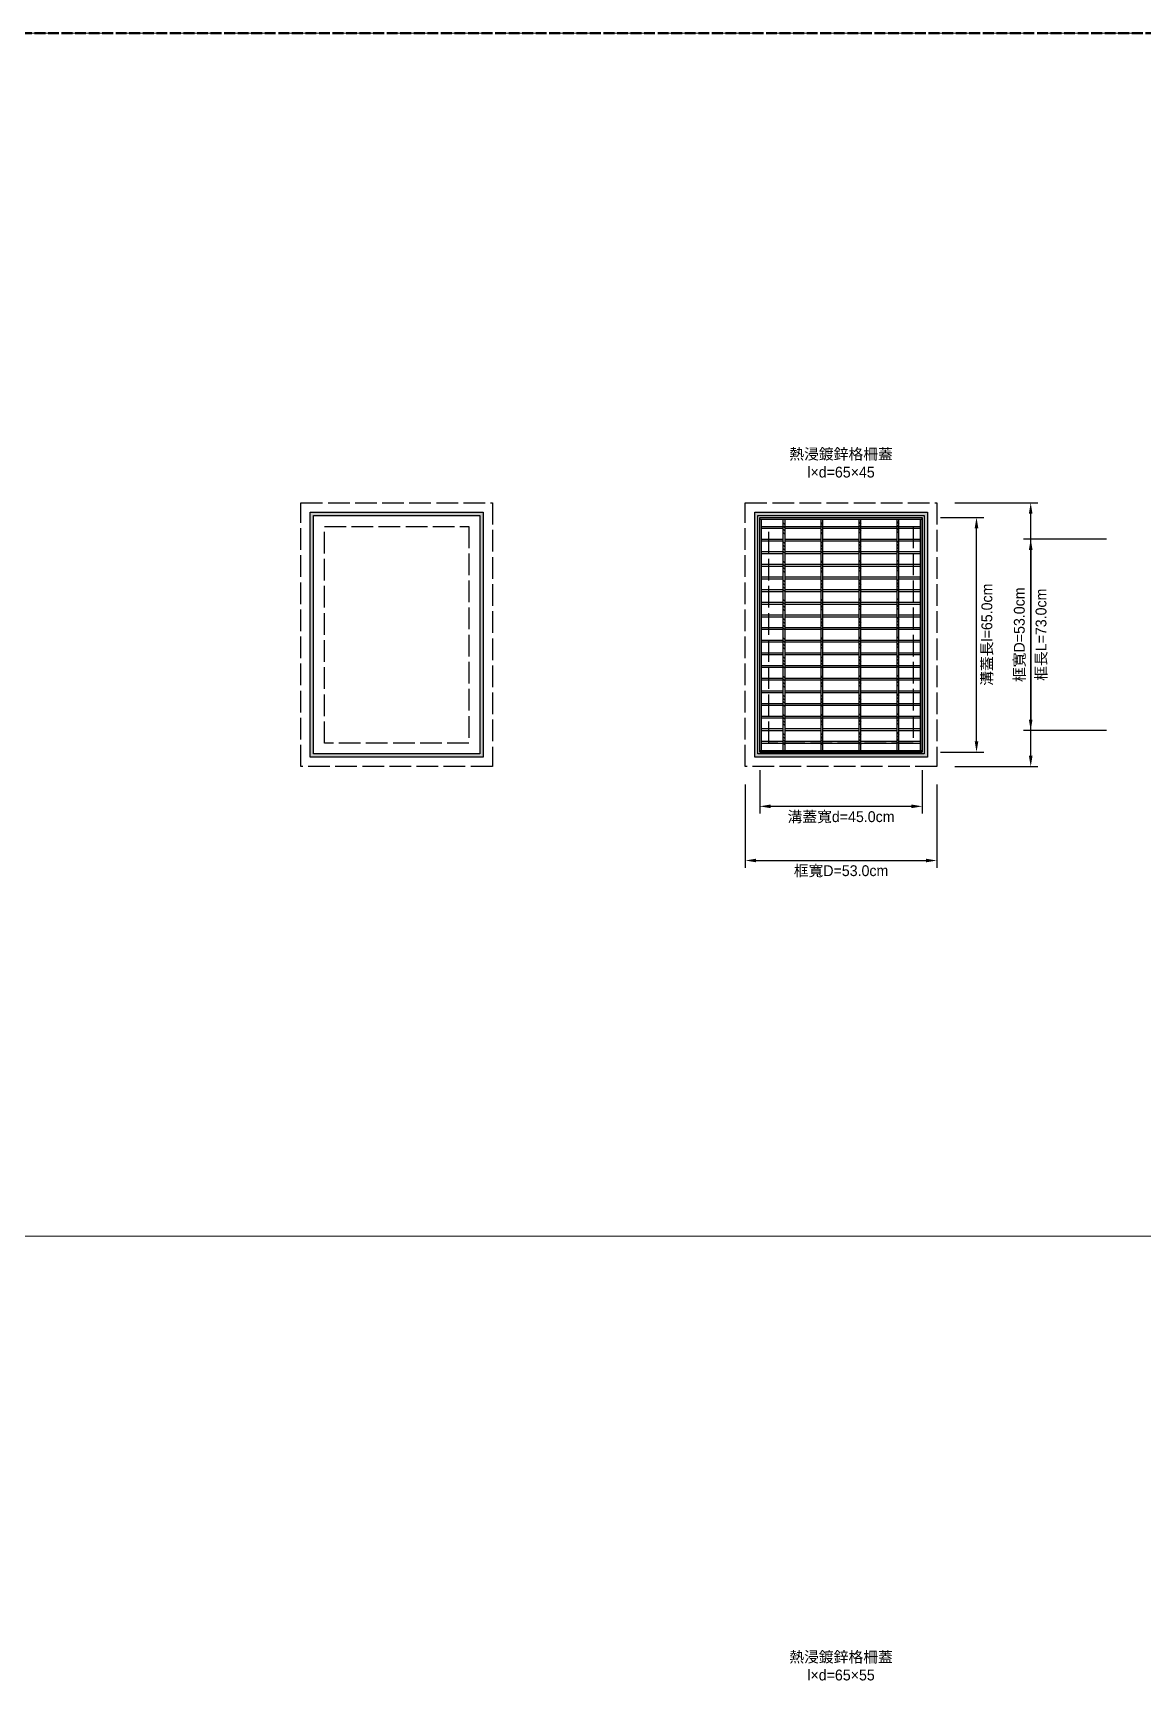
# Model space of a CAD drawing. Extents: x -6810 to 5075, y -2187 to 1200.
# Drawn here: x 1822.9 to 2130, y -460.8 to 0 of the extents above; entities that cross this region are included whole.
import ezdxf

# ---------------------------------------------------------------- set-up
doc = ezdxf.new("R2010")
doc.units = 0
doc.header["$MEASUREMENT"] = 0
doc.linetypes.add('ACAD_ISO02W100', pattern=[15, 12, -3])
doc.layers.add('一、3.基本-變更', color=1, linetype='Continuous', lineweight=50)
doc.layers.add('二、6.繪圖-其他施作項目', color=35, linetype='Continuous', lineweight=30)
doc.layers.add('一、4.基本-隱藏', color=9, linetype='ACAD_ISO02W100', lineweight=20, plot=False)
doc.layers.add('三、3.文字-註解文字', color=2, linetype='Continuous')
doc.styles.add('註解文字', font='MS PGothic.ttf', dxfattribs={"height": 3})
doc.dimstyles.new('註解文字', dxfattribs={"dimtxt": 3, "dimasz": 3, "dimexe": 2, "dimexo": 5, "dimgap": 1, "dimtad": 2, "dimzin": 0, "dimdsep": 46, "dimtxsty": '註解文字', "dimcen": 0.1, "dimclrd": 144, "dimclre": 144, "dimclrt": 256, "dimadec": 0, "dimazin": 0, "dimtfac": 1, "dimtofl": 0, "dimtmove": 0, "dimatfit": 3, "dimfxl": 15, "dimtolj": 1, "dimtzin": 0, "dimlwd": -1, "dimlwe": -1, "dimarcsym": 1})
pattern_1 = [(135, (1842.8457, -1371.8608), (-2.65165, -2.65165), []), (135, (1842.8457, -1370.977), (-2.65165, -2.65165), []), (135, (1842.8457, -1370.093), (-2.65165, -2.65165), []), (135, (1842.8457, -1369.209), (-2.65165, -2.65165), [])]

# ---------------------------------------------------------------- blocks, each defined once
blk = doc.blocks.new('*D54')
at = {"layer": 'Defpoints', "color": 0, "transparency": 16777216}
for p in [(2024, -199), (2069, -199), (2069, -214)]:
    blk.add_point(p, dxfattribs=at)
at = {"layer": '三、3.文字-註解文字', "color": 144, "transparency": 16777216}
for p, q in [((2024, -204), (2024, -216)), ((2069, -204), (2069, -216)), ((2027, -214), (2066, -214))]:
    blk.add_line(p, q, dxfattribs=at)
for points in [[(2027, -213.5), (2027, -214.5), (2024, -214)], [(2066, -213.5), (2066, -214.5), (2069, -214)]]:
    blk.add_solid(points, dxfattribs=at)
at = {"layer": '三、3.文字-註解文字', "transparency": 16777216, "insert": (2046.5, -217.03), "char_height": 3, "attachment_point": 5, "style": '註解文字'}
blk.add_mtext('\\A1;溝蓋寬{\\fMS PGothic|b0|i0|c128|p34;d=45.0cm}', dxfattribs=at)
blk = doc.blocks.new('*D55')
at = {"layer": 'Defpoints', "color": 0, "transparency": 16777216}
for p in [(2069, -134), (2084, -134), (2069, -199)]:
    blk.add_point(p, dxfattribs=at)
at = {"layer": '三、3.文字-註解文字', "color": 144, "transparency": 16777216}
for p, q in [((2074, -134), (2086, -134)), ((2084, -196), (2084, -137)), ((2074, -199), (2086, -199))]:
    blk.add_line(p, q, dxfattribs=at)
for points in [[(2083.5, -137), (2084.5, -137), (2084, -134)], [(2083.5, -196), (2084.5, -196), (2084, -199)]]:
    blk.add_solid(points, dxfattribs=at)
at = {"layer": '三、3.文字-註解文字', "transparency": 16777216, "insert": (2087.03, -166.5), "char_height": 3, "attachment_point": 5, "rotation": 90, "style": '註解文字'}
blk.add_mtext('\\A1;{\\fMS PGothic|b0|i0|c128|p34;溝蓋長}l{\\fMS PGothic|b0|i0|c128|p34;=65.0cm}', dxfattribs=at)
blk = doc.blocks.new('*D56')
at = {"layer": 'Defpoints', "color": 0, "transparency": 16777216}
for p in [(2073, -130), (2099, -130), (2073, -203)]:
    blk.add_point(p, dxfattribs=at)
at = {"layer": '三、3.文字-註解文字', "color": 144, "transparency": 16777216}
for p, q in [((2078, -130), (2101, -130)), ((2099, -200), (2099, -133)), ((2078, -203), (2101, -203))]:
    blk.add_line(p, q, dxfattribs=at)
for points in [[(2098.5, -133), (2099.5, -133), (2099, -130)], [(2098.5, -200), (2099.5, -200), (2099, -203)]]:
    blk.add_solid(points, dxfattribs=at)
at = {"layer": '三、3.文字-註解文字', "transparency": 16777216, "insert": (2102.02, -166.5), "char_height": 3, "attachment_point": 5, "rotation": 90, "style": '註解文字'}
blk.add_mtext('\\A1;框長L=73.0cm', dxfattribs=at)
blk = doc.blocks.new('*D63')
at = {"layer": 'Defpoints', "color": 0, "transparency": 16777216}
for p in [(2020, -203), (2073, -203), (2073, -229)]:
    blk.add_point(p, dxfattribs=at)
at = {"layer": '三、3.文字-註解文字', "color": 144, "transparency": 16777216}
for p, q in [((2020, -208), (2020, -231)), ((2073, -208), (2073, -231)), ((2023, -229), (2070, -229))]:
    blk.add_line(p, q, dxfattribs=at)
for points in [[(2023, -228.5), (2023, -229.5), (2020, -229)], [(2070, -228.5), (2070, -229.5), (2073, -229)]]:
    blk.add_solid(points, dxfattribs=at)
at = {"layer": '三、3.文字-註解文字', "transparency": 16777216, "insert": (2046.5, -231.99), "char_height": 3, "attachment_point": 5, "style": '註解文字'}
blk.add_mtext('\\A1;框寬D=53.0cm', dxfattribs=at)
blk = doc.blocks.new('*D71')
at = {"layer": 'Defpoints', "color": 0, "transparency": 16777216}
for p in [(2125, -140), (2099, -193), (2125, -193)]:
    blk.add_point(p, dxfattribs=at)
at = {"layer": '三、3.文字-註解文字', "color": 144, "transparency": 16777216}
for p, q in [((2120, -140), (2097, -140)), ((2099, -143), (2099, -190)), ((2120, -193), (2097, -193))]:
    blk.add_line(p, q, dxfattribs=at)
for points in [[(2098.5, -143), (2099.5, -143), (2099, -140)], [(2098.5, -190), (2099.5, -190), (2099, -193)]]:
    blk.add_solid(points, dxfattribs=at)
at = {"layer": '三、3.文字-註解文字', "transparency": 16777216, "insert": (2096.01, -166.5), "char_height": 3, "attachment_point": 5, "rotation": 90, "style": '註解文字'}
blk.add_mtext('\\A1;框寬D=53.0cm', dxfattribs=at)

msp = doc.modelspace()

# ---------------------------------------------------------------- hatches: boundary and pattern name
at = {"layer": '二、6.繪圖-其他施作項目'}
h = msp.add_hatch(color=256, dxfattribs=at)
h.dxf.hatch_style = 1
h.paths.add_polyline_path([(1899.6, -200.4), (1947.4, -200.4), (1947.4, -132.6), (1899.6, -132.6)])
h.paths.add_polyline_path([(1900.5, -199.5), (1900.5, -133.5), (1946.5, -133.5), (1946.5, -199.5)], flags=16)
h.paths.add_polyline_path([(1903.5, -196.5), (1903.5, -136.5), (1943.5, -136.5), (1943.5, -196.5)], flags=0)
h = msp.add_hatch(color=256, dxfattribs=at)
h.dxf.hatch_style = 1
h.paths.add_polyline_path([(2022.6, -200.4), (2070.4, -200.4), (2070.4, -132.6), (2022.6, -132.6)])
h.paths.add_polyline_path([(2023.5, -199.5), (2023.5, -133.5), (2069.5, -133.5), (2069.5, -199.5)], flags=16)
h.paths.add_polyline_path([(2026.5, -196.5), (2026.5, -136.5), (2066.5, -136.5), (2066.5, -196.5)], flags=0)
h = msp.add_hatch(dxfattribs=at)
h.set_pattern_fill('ANSI34', color=256, scale=5, angle=90)
h.set_pattern_definition(pattern_1)
h.paths.add_polyline_path([(2030.5, -134.5), (2030.5, -198.5), (2031, -198.5), (2031, -134.5)])
h = msp.add_hatch(dxfattribs=at)
h.set_pattern_fill('ANSI34', color=256, scale=5, angle=90)
h.set_pattern_definition(pattern_1)
h.paths.add_polyline_path([(2041, -134.5), (2041, -198.5), (2041.5, -198.5), (2041.5, -134.5)])
h = msp.add_hatch(dxfattribs=at)
h.set_pattern_fill('ANSI34', color=256, scale=5, angle=90)
h.set_pattern_definition(pattern_1)
h.paths.add_polyline_path([(2051.5, -134.5), (2051.5, -198.5), (2052, -198.5), (2052, -134.5)])
h = msp.add_hatch(dxfattribs=at)
h.set_pattern_fill('ANSI34', color=256, scale=5, angle=90)
h.set_pattern_definition(pattern_1)
h.paths.add_polyline_path([(2062, -134.5), (2062, -198.5), (2062.5, -198.5), (2062.5, -134.5)])

# ---------------------------------------------------------------- linework, layer by layer
at = {"layer": '一、3.基本-變更', "linetype": 'ACAD_ISO02W100', "ltscale": 0.25}
msp.add_lwpolyline([(2475, 0), (975, 0), (975, -1000), (2475, -1000)], close=True, dxfattribs=at)
at = {"layer": '一、4.基本-隱藏'}
for points in [[(1725, -333), (2475, -333), (2475, 0), (1725, 0)], [(1725, -666), (2475, -666), (2475, -333), (1725, -333)]]:
    msp.add_lwpolyline(points, close=True, dxfattribs=at)
at = {"layer": '二、6.繪圖-其他施作項目', "linetype": 'ACAD_ISO02W100', "ltscale": 0.5}
for points in [[(1897, -203), (1897, -130), (1950, -130), (1950, -203)], [(2020, -203), (2020, -130), (2073, -130), (2073, -203)], [(1903.5, -196.5), (1903.5, -136.5), (1943.5, -136.5), (1943.5, -196.5)], [(2026.5, -196.5), (2026.5, -136.5), (2066.5, -136.5), (2066.5, -196.5)]]:
    msp.add_lwpolyline(points, close=True, dxfattribs=at)
at = {"layer": '二、6.繪圖-其他施作項目'}
for points in [[(1899.6, -200.4), (1899.6, -132.6), (1947.4, -132.6), (1947.4, -200.4)], [(1900.5, -199.5), (1900.5, -133.5), (1946.5, -133.5), (1946.5, -199.5)], [(2022.6, -200.4), (2022.6, -132.6), (2070.4, -132.6), (2070.4, -200.4)], [(2023.5, -199.5), (2023.5, -133.5), (2069.5, -133.5), (2069.5, -199.5)], [(2024, -199), (2024, -134), (2069, -134), (2069, -199)]]:
    msp.add_lwpolyline(points, close=True, dxfattribs=at)
for points in [[(2024, -199), (2024, -134)], [(2024, -134), (2069, -134)], [(2024, -134.5), (2069, -134.5)], [(2024.5, -198.5), (2024.5, -134.5)], [(2024.5, -136.5), (2030.5, -136.5)], [(2024.5, -137), (2030.5, -137)], [(2030.5, -198.5), (2030.5, -134.5)], [(2031, -198.5), (2031, -134.5)], [(2031, -136.5), (2041, -136.5)], [(2031, -137), (2041, -137)], [(2041, -198.5), (2041, -134.5)], [(2041.5, -198.5), (2041.5, -134.5)], [(2041.5, -136.5), (2051.5, -136.5)], [(2041.5, -137), (2051.5, -137)], [(2051.5, -198.5), (2051.5, -134.5)], [(2052, -198.5), (2052, -134.5)], [(2052, -136.5), (2062, -136.5)], [(2052, -137), (2062, -137)], [(2062, -198.5), (2062, -134.5)], [(2062.5, -198.5), (2062.5, -134.5)], [(2062.5, -136.5), (2068.5, -136.5)], [(2062.5, -137), (2068.5, -137)], [(2068.5, -198.5), (2068.5, -134.5)], [(2069, -199), (2069, -134)], [(2024.5, -140), (2030.5, -140)], [(2024.5, -140.5), (2030.5, -140.5)], [(2031, -140), (2041, -140)], [(2031, -140.5), (2041, -140.5)], [(2041.5, -140), (2051.5, -140)], [(2041.5, -140.5), (2051.5, -140.5)], [(2052, -140), (2062, -140)], [(2052, -140.5), (2062, -140.5)], [(2062.5, -140), (2068.5, -140)], [(2062.5, -140.5), (2068.5, -140.5)], [(2024.5, -143.5), (2030.5, -143.5)], [(2024.5, -144), (2030.5, -144)], [(2024.5, -147), (2030.5, -147)], [(2031, -143.5), (2041, -143.5)], [(2031, -144), (2041, -144)], [(2031, -147), (2041, -147)], [(2041.5, -143.5), (2051.5, -143.5)], [(2041.5, -144), (2051.5, -144)], [(2041.5, -147), (2051.5, -147)], [(2052, -143.5), (2062, -143.5)], [(2052, -144), (2062, -144)], [(2052, -147), (2062, -147)], [(2062.5, -143.5), (2068.5, -143.5)], [(2062.5, -144), (2068.5, -144)], [(2062.5, -147), (2068.5, -147)], [(2024.5, -147.5), (2030.5, -147.5)], [(2024.5, -150.5), (2030.5, -150.5)], [(2024.5, -151), (2030.5, -151)], [(2031, -147.5), (2041, -147.5)], [(2031, -150.5), (2041, -150.5)], [(2031, -151), (2041, -151)], [(2041.5, -147.5), (2051.5, -147.5)], [(2041.5, -150.5), (2051.5, -150.5)], [(2041.5, -151), (2051.5, -151)], [(2052, -147.5), (2062, -147.5)], [(2052, -150.5), (2062, -150.5)], [(2052, -151), (2062, -151)], [(2062.5, -147.5), (2068.5, -147.5)], [(2062.5, -150.5), (2068.5, -150.5)], [(2062.5, -151), (2068.5, -151)], [(2024.5, -154), (2030.5, -154)], [(2024.5, -154.5), (2030.5, -154.5)], [(2031, -154), (2041, -154)], [(2031, -154.5), (2041, -154.5)], [(2041.5, -154), (2051.5, -154)], [(2041.5, -154.5), (2051.5, -154.5)], [(2052, -154), (2062, -154)], [(2052, -154.5), (2062, -154.5)], [(2062.5, -154), (2068.5, -154)], [(2062.5, -154.5), (2068.5, -154.5)], [(2024.5, -157.5), (2030.5, -157.5)], [(2024.5, -158), (2030.5, -158)], [(2024.5, -161), (2030.5, -161)], [(2031, -157.5), (2041, -157.5)], [(2031, -158), (2041, -158)], [(2031, -161), (2041, -161)], [(2041.5, -157.5), (2051.5, -157.5)], [(2041.5, -158), (2051.5, -158)], [(2041.5, -161), (2051.5, -161)], [(2052, -157.5), (2062, -157.5)], [(2052, -158), (2062, -158)], [(2052, -161), (2062, -161)], [(2062.5, -157.5), (2068.5, -157.5)], [(2062.5, -158), (2068.5, -158)], [(2062.5, -161), (2068.5, -161)], [(2024.5, -161.5), (2030.5, -161.5)], [(2024.5, -164.5), (2030.5, -164.5)], [(2024.5, -165), (2030.5, -165)], [(2031, -161.5), (2041, -161.5)], [(2031, -164.5), (2041, -164.5)], [(2031, -165), (2041, -165)], [(2041.5, -161.5), (2051.5, -161.5)], [(2041.5, -164.5), (2051.5, -164.5)], [(2041.5, -165), (2051.5, -165)], [(2052, -161.5), (2062, -161.5)], [(2052, -164.5), (2062, -164.5)], [(2052, -165), (2062, -165)], [(2062.5, -161.5), (2068.5, -161.5)], [(2062.5, -164.5), (2068.5, -164.5)], [(2062.5, -165), (2068.5, -165)], [(2024.5, -168), (2030.5, -168)], [(2024.5, -168.5), (2030.5, -168.5)], [(2031, -168), (2041, -168)], [(2031, -168.5), (2041, -168.5)], [(2041.5, -168), (2051.5, -168)], [(2041.5, -168.5), (2051.5, -168.5)], [(2052, -168), (2062, -168)], [(2052, -168.5), (2062, -168.5)], [(2062.5, -168), (2068.5, -168)], [(2062.5, -168.5), (2068.5, -168.5)], [(2024.5, -171.5), (2030.5, -171.5)], [(2024.5, -172), (2030.5, -172)], [(2024.5, -175), (2030.5, -175)], [(2031, -171.5), (2041, -171.5)], [(2031, -172), (2041, -172)], [(2031, -175), (2041, -175)], [(2041.5, -171.5), (2051.5, -171.5)], [(2041.5, -172), (2051.5, -172)], [(2041.5, -175), (2051.5, -175)], [(2052, -171.5), (2062, -171.5)], [(2052, -172), (2062, -172)], [(2052, -175), (2062, -175)], [(2062.5, -171.5), (2068.5, -171.5)], [(2062.5, -172), (2068.5, -172)], [(2062.5, -175), (2068.5, -175)], [(2024.5, -175.5), (2030.5, -175.5)], [(2024.5, -178.5), (2030.5, -178.5)], [(2024.5, -179), (2030.5, -179)], [(2031, -175.5), (2041, -175.5)], [(2031, -178.5), (2041, -178.5)], [(2031, -179), (2041, -179)], [(2041.5, -175.5), (2051.5, -175.5)], [(2041.5, -178.5), (2051.5, -178.5)], [(2041.5, -179), (2051.5, -179)], [(2052, -175.5), (2062, -175.5)], [(2052, -178.5), (2062, -178.5)], [(2052, -179), (2062, -179)], [(2062.5, -175.5), (2068.5, -175.5)], [(2062.5, -178.5), (2068.5, -178.5)], [(2062.5, -179), (2068.5, -179)], [(2024.5, -182), (2030.5, -182)], [(2024.5, -182.5), (2030.5, -182.5)], [(2031, -182), (2041, -182)], [(2031, -182.5), (2041, -182.5)], [(2041.5, -182), (2051.5, -182)], [(2041.5, -182.5), (2051.5, -182.5)], [(2052, -182), (2062, -182)], [(2052, -182.5), (2062, -182.5)], [(2062.5, -182), (2068.5, -182)], [(2062.5, -182.5), (2068.5, -182.5)], [(2024.5, -185.5), (2030.5, -185.5)], [(2024.5, -186), (2030.5, -186)], [(2031, -185.5), (2041, -185.5)], [(2031, -186), (2041, -186)], [(2041.5, -185.5), (2051.5, -185.5)], [(2041.5, -186), (2051.5, -186)], [(2052, -185.5), (2062, -185.5)], [(2052, -186), (2062, -186)], [(2062.5, -185.5), (2068.5, -185.5)], [(2062.5, -186), (2068.5, -186)], [(2024.5, -189), (2030.5, -189)], [(2024.5, -189.5), (2030.5, -189.5)], [(2024.5, -192.5), (2030.5, -192.5)], [(2024.5, -193), (2030.5, -193)], [(2031, -189), (2041, -189)], [(2031, -189.5), (2041, -189.5)], [(2031, -192.5), (2041, -192.5)], [(2031, -193), (2041, -193)], [(2041.5, -189), (2051.5, -189)], [(2041.5, -189.5), (2051.5, -189.5)], [(2041.5, -192.5), (2051.5, -192.5)], [(2041.5, -193), (2051.5, -193)], [(2052, -189), (2062, -189)], [(2052, -189.5), (2062, -189.5)], [(2052, -192.5), (2062, -192.5)], [(2052, -193), (2062, -193)], [(2062.5, -189), (2068.5, -189)], [(2062.5, -189.5), (2068.5, -189.5)], [(2062.5, -192.5), (2068.5, -192.5)], [(2062.5, -193), (2068.5, -193)], [(2024.5, -196), (2030.5, -196)], [(2024.5, -196.5), (2030.5, -196.5)], [(2031, -196), (2041, -196)], [(2031, -196.5), (2041, -196.5)], [(2041.5, -196), (2051.5, -196)], [(2041.5, -196.5), (2051.5, -196.5)], [(2052, -196), (2062, -196)], [(2052, -196.5), (2062, -196.5)], [(2062.5, -196), (2068.5, -196)], [(2062.5, -196.5), (2068.5, -196.5)], [(2024, -198.5), (2069, -198.5)], [(2024, -199), (2069, -199)]]:
    msp.add_lwpolyline(points, dxfattribs=at)

# ---------------------------------------------------------------- texts
at = {"layer": '三、3.文字-註解文字', "char_height": 3, "attachment_point": 5, "style": '註解文字'}
for s, insert in [('{\\fMS PGothic|b0|i0|c128|p34;熱浸鍍鋅格柵蓋\\P}l{\\fMS PGothic|b0|i0|c128|p34;×d=65×45}', (2046.5, -119)), ('{\\fMS PGothic|b0|i0|c128|p34;熱浸鍍鋅格柵蓋\\Pl×d=65×}5{\\fMS PGothic|b0|i0|c128|p34;5}', (2046.5, -452))]:
    msp.add_mtext_dynamic_manual_height_columns(s, width=47.50959, gutter_width=15, heights=[0], dxfattribs=dict(at, insert=insert))

# ---------------------------------------------------------------- dimensions: what is measured, and where the dimension line sits
at = {"layer": '三、3.文字-註解文字'}
for base, p1, p2, angle, text, picture, middle in [((2099, -130), (2073, -203), (2073, -130), 90, '框長L=73.0cm', '*D56', (2102.02, -166.5)), ((2084, -134), (2069, -199), (2069, -134), 90, '{\\fMS PGothic|b0|i0|c128|p34;溝蓋長}l{\\fMS PGothic|b0|i0|c128|p34;=65.0cm}', '*D55', (2087.028, -166.5)), ((2099, -193), (2125, -140), (2125, -193), 90, '框寬D=53.0cm', '*D71', (2096.006, -166.5)), ((2069, -214), (2024, -199), (2069, -199), 180, '溝蓋寬{\\fMS PGothic|b0|i0|c128|p34;d=45.0cm}', '*D54', (2046.5, -217.028)), ((2073, -229), (2020, -203), (2073, -203), 180, '框寬D=53.0cm', '*D63', (2046.5, -231.994))]:
    dim = msp.add_linear_dim(base=base, p1=p1, p2=p2, angle=angle, text=text, dimstyle='註解文字', dxfattribs=at)
    dim.commit()
    dim.dimension.update_dxf_attribs({"geometry": picture, "text_midpoint": middle})

doc.saveas('drawing.dxf')
